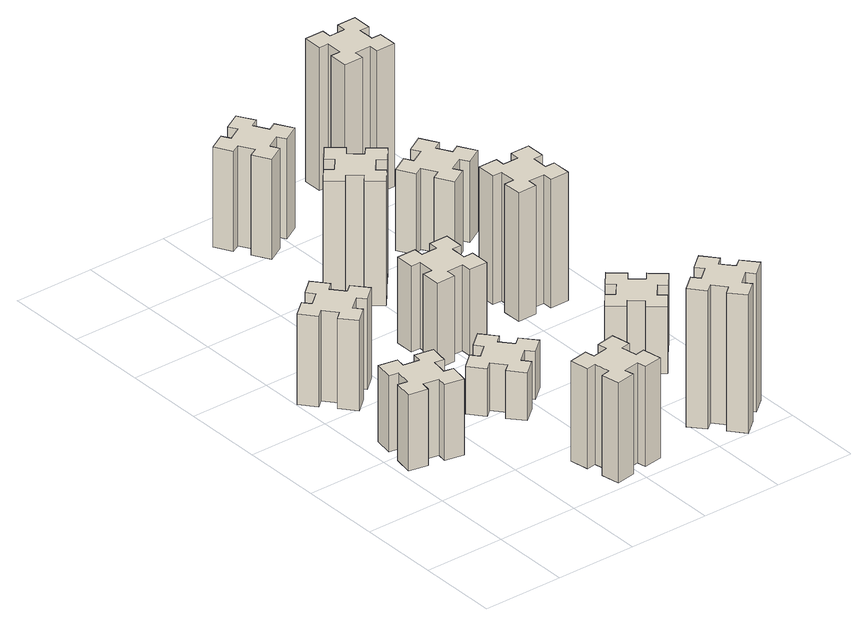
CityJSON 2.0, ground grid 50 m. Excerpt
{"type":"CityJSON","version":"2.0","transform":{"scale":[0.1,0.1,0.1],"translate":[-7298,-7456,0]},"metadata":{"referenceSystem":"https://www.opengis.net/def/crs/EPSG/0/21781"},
"CityObjects":{
"building1":{"type":"Building","attributes":{"class":"1000","function":"1000","usage":"1000","yearOfConstruction":2016,"roofType":"1000","measuredHeight":48,"storeysAboveGround":30,"storeysBelowGround":0},"geometry":[{"type":"Solid","lod":"1","boundaries":[[[[0,1,2,3,4,5,6,7,8,9,10,11,12,13,14,15,16,17,18,19]],[[17,16,20,21]],[[16,15,22,20]],[[15,14,23,22]],[[14,13,24,23]],[[13,12,25,24]],[[12,11,26,25]],[[11,10,27,26]],[[10,9,28,27]],[[9,8,29,28]],[[8,7,30,29]],[[7,6,31,30]],[[6,5,32,31]],[[5,4,33,32]],[[4,3,34,33]],[[3,2,35,34]],[[2,1,36,35]],[[1,0,37,36]],[[0,19,38,37]],[[19,18,39,38]],[[18,17,21,39]],[[24,25,26,27,28,29,30,31,32,33,34,35,36,37,38,39,21,20,22,23]]]]}]},
"building2":{"type":"Building","attributes":{"class":"1000","function":"1000","usage":"1000","yearOfConstruction":2016,"roofType":"1000","measuredHeight":57,"storeysAboveGround":30,"storeysBelowGround":0},"geometry":[{"type":"Solid","lod":"1","boundaries":[[[[40,41,42,43,44,45,46,47,48,49,50,51,52,53,54,55,56,57,58,59]],[[57,56,60,61]],[[56,55,62,60]],[[55,54,63,62]],[[54,53,64,63]],[[53,52,65,64]],[[52,51,66,65]],[[51,50,67,66]],[[50,49,68,67]],[[49,48,69,68]],[[48,47,70,69]],[[47,46,71,70]],[[46,45,72,71]],[[45,44,73,72]],[[44,43,74,73]],[[43,42,75,74]],[[42,41,76,75]],[[41,40,77,76]],[[40,59,78,77]],[[59,58,79,78]],[[58,57,61,79]],[[64,65,66,67,68,69,70,71,72,73,74,75,76,77,78,79,61,60,62,63]]]]}]},
"building3":{"type":"Building","attributes":{"class":"1000","function":"1000","usage":"1000","yearOfConstruction":2016,"roofType":"1000","measuredHeight":63,"storeysAboveGround":30,"storeysBelowGround":0},"geometry":[{"type":"Solid","lod":"1","boundaries":[[[[80,81,82,83,84,85,86,87,88,89,90,91,92,93,94,95,96,97,98,99]],[[97,96,100,101]],[[96,95,102,100]],[[95,94,103,102]],[[94,93,104,103]],[[93,92,105,104]],[[92,91,106,105]],[[91,90,107,106]],[[90,89,108,107]],[[89,88,109,108]],[[88,87,110,109]],[[87,86,111,110]],[[86,85,112,111]],[[85,84,113,112]],[[84,83,114,113]],[[83,82,115,114]],[[82,81,116,115]],[[81,80,117,116]],[[80,99,118,117]],[[99,98,119,118]],[[98,97,101,119]],[[104,105,106,107,108,109,110,111,112,113,114,115,116,117,118,119,101,100,102,103]]]]}]},
"building4":{"type":"Building","attributes":{"class":"1000","function":"1000","usage":"1000","yearOfConstruction":2016,"roofType":"1000","measuredHeight":30,"storeysAboveGround":30,"storeysBelowGround":0},"geometry":[{"type":"Solid","lod":"1","boundaries":[[[[120,121,122,123,124,125,126,127,128,129,130,131,132,133,134,135,136,137,138,139]],[[137,136,140,141]],[[136,135,142,140]],[[135,134,143,142]],[[134,133,144,143]],[[133,132,145,144]],[[132,131,146,145]],[[131,130,147,146]],[[130,129,148,147]],[[129,128,149,148]],[[128,127,150,149]],[[127,126,151,150]],[[126,125,152,151]],[[125,124,153,152]],[[124,123,154,153]],[[123,122,155,154]],[[122,121,156,155]],[[121,120,157,156]],[[120,139,158,157]],[[139,138,159,158]],[[138,137,141,159]],[[144,145,146,147,148,149,150,151,152,153,154,155,156,157,158,159,141,140,142,143]]]]}]},
"building5":{"type":"Building","attributes":{"class":"1000","function":"1000","usage":"1000","yearOfConstruction":2016,"roofType":"1000","measuredHeight":54,"storeysAboveGround":30,"storeysBelowGround":0},"geometry":[{"type":"Solid","lod":"1","boundaries":[[[[160,161,162,163,164,165,166,167,168,169,170,171,172,173,174,175,176,177,178,179]],[[177,176,180,181]],[[176,175,182,180]],[[175,174,183,182]],[[174,173,184,183]],[[173,172,185,184]],[[172,171,186,185]],[[171,170,187,186]],[[170,169,188,187]],[[169,168,189,188]],[[168,167,190,189]],[[167,166,191,190]],[[166,165,192,191]],[[165,164,193,192]],[[164,163,194,193]],[[163,162,195,194]],[[162,161,196,195]],[[161,160,197,196]],[[160,179,198,197]],[[179,178,199,198]],[[178,177,181,199]],[[184,185,186,187,188,189,190,191,192,193,194,195,196,197,198,199,181,180,182,183]]]]}]},
"building6":{"type":"Building","attributes":{"class":"1000","function":"1000","usage":"1000","yearOfConstruction":2016,"roofType":"1000","measuredHeight":78,"storeysAboveGround":30,"storeysBelowGround":0},"geometry":[{"type":"Solid","lod":"1","boundaries":[[[[200,201,202,203,204,205,206,207,208,209,210,211,212,213,214,215,216,217,218,219]],[[217,216,220,221]],[[216,215,222,220]],[[215,214,223,222]],[[214,213,224,223]],[[213,212,225,224]],[[212,211,226,225]],[[211,210,227,226]],[[210,209,228,227]],[[209,208,229,228]],[[208,207,230,229]],[[207,206,231,230]],[[206,205,232,231]],[[205,204,233,232]],[[204,203,234,233]],[[203,202,235,234]],[[202,201,236,235]],[[201,200,237,236]],[[200,219,238,237]],[[219,218,239,238]],[[218,217,221,239]],[[224,225,226,227,228,229,230,231,232,233,234,235,236,237,238,239,221,220,222,223]]]]}]},
"building7":{"type":"Building","attributes":{"class":"1000","function":"1000","usage":"1000","yearOfConstruction":2016,"roofType":"1000","measuredHeight":87,"storeysAboveGround":30,"storeysBelowGround":0},"geometry":[{"type":"Solid","lod":"1","boundaries":[[[[240,241,242,243,244,245,246,247,248,249,250,251,252,253,254,255,256,257,258,259]],[[257,256,260,261]],[[256,255,262,260]],[[255,254,263,262]],[[254,253,264,263]],[[253,252,265,264]],[[252,251,266,265]],[[251,250,267,266]],[[250,249,268,267]],[[249,248,269,268]],[[248,247,270,269]],[[247,246,271,270]],[[246,245,272,271]],[[245,244,273,272]],[[244,243,274,273]],[[243,242,275,274]],[[242,241,276,275]],[[241,240,277,276]],[[240,259,278,277]],[[259,258,279,278]],[[258,257,261,279]],[[264,265,266,267,268,269,270,271,272,273,274,275,276,277,278,279,261,260,262,263]]]]}]},
"building8":{"type":"Building","attributes":{"class":"1000","function":"1000","usage":"1000","yearOfConstruction":2016,"roofType":"1000","measuredHeight":63,"storeysAboveGround":30,"storeysBelowGround":0},"geometry":[{"type":"Solid","lod":"1","boundaries":[[[[280,281,282,283,284,285,286,287,288,289,290,291,292,293,294,295,296,297,298,299]],[[297,296,300,301]],[[296,295,302,300]],[[295,294,303,302]],[[294,293,304,303]],[[293,292,305,304]],[[292,291,306,305]],[[291,290,307,306]],[[290,289,308,307]],[[289,288,309,308]],[[288,287,310,309]],[[287,286,311,310]],[[286,285,312,311]],[[285,284,313,312]],[[284,283,314,313]],[[283,282,315,314]],[[282,281,316,315]],[[281,280,317,316]],[[280,299,318,317]],[[299,298,319,318]],[[298,297,301,319]],[[304,305,306,307,308,309,310,311,312,313,314,315,316,317,318,319,301,300,302,303]]]]}]},
"building9":{"type":"Building","attributes":{"class":"1000","function":"1000","usage":"1000","yearOfConstruction":2016,"roofType":"1000","measuredHeight":42,"storeysAboveGround":30,"storeysBelowGround":0},"geometry":[{"type":"Solid","lod":"1","boundaries":[[[[320,321,322,323,324,325,326,327,328,329,330,331,332,333,334,335,336,337,338,339]],[[337,336,340,341]],[[336,335,342,340]],[[335,334,343,342]],[[334,333,344,343]],[[333,332,345,344]],[[332,331,346,345]],[[331,330,347,346]],[[330,329,348,347]],[[329,328,349,348]],[[328,327,350,349]],[[327,326,351,350]],[[326,325,352,351]],[[325,324,353,352]],[[324,323,354,353]],[[323,322,355,354]],[[322,321,356,355]],[[321,320,357,356]],[[320,339,358,357]],[[339,338,359,358]],[[338,337,341,359]],[[344,345,346,347,348,349,350,351,352,353,354,355,356,357,358,359,341,340,342,343]]]]}]},
"building10":{"type":"Building","attributes":{"class":"1000","function":"1000","usage":"1000","yearOfConstruction":2016,"roofType":"1000","measuredHeight":81,"storeysAboveGround":30,"storeysBelowGround":0},"geometry":[{"type":"Solid","lod":"1","boundaries":[[[[360,361,362,363,364,365,366,367,368,369,370,371,372,373,374,375,376,377,378,379]],[[377,376,380,381]],[[376,375,382,380]],[[375,374,383,382]],[[374,373,384,383]],[[373,372,385,384]],[[372,371,386,385]],[[371,370,387,386]],[[370,369,388,387]],[[369,368,389,388]],[[368,367,390,389]],[[367,366,391,390]],[[366,365,392,391]],[[365,364,393,392]],[[364,363,394,393]],[[363,362,395,394]],[[362,361,396,395]],[[361,360,397,396]],[[360,379,398,397]],[[379,378,399,398]],[[378,377,381,399]],[[384,385,386,387,388,389,390,391,392,393,394,395,396,397,398,399,381,380,382,383]]]]}]},
"building11":{"type":"Building","attributes":{"class":"1000","function":"1000","usage":"1000","yearOfConstruction":2016,"roofType":"1000","measuredHeight":51,"storeysAboveGround":30,"storeysBelowGround":0},"geometry":[{"type":"Solid","lod":"1","boundaries":[[[[400,401,402,403,404,405,406,407,408,409,410,411,412,413,414,415,416,417,418,419]],[[417,416,420,421]],[[416,415,422,420]],[[415,414,423,422]],[[414,413,424,423]],[[413,412,425,424]],[[412,411,426,425]],[[411,410,427,426]],[[410,409,428,427]],[[409,408,429,428]],[[408,407,430,429]],[[407,406,431,430]],[[406,405,432,431]],[[405,404,433,432]],[[404,403,434,433]],[[403,402,435,434]],[[402,401,436,435]],[[401,400,437,436]],[[400,419,438,437]],[[419,418,439,438]],[[418,417,421,439]],[[424,425,426,427,428,429,430,431,432,433,434,435,436,437,438,439,421,420,422,423]]]]}]},
"building12":{"type":"Building","attributes":{"class":"1000","function":"1000","usage":"1000","yearOfConstruction":2016,"roofType":"1000","measuredHeight":90,"storeysAboveGround":30,"storeysBelowGround":0},"geometry":[{"type":"Solid","lod":"1","boundaries":[[[[440,441,442,443,444,445,446,447,448,449,450,451,452,453,454,455,456,457,458,459]],[[457,456,460,461]],[[456,455,462,460]],[[455,454,463,462]],[[454,453,464,463]],[[453,452,465,464]],[[452,451,466,465]],[[451,450,467,466]],[[450,449,468,467]],[[449,448,469,468]],[[448,447,470,469]],[[447,446,471,470]],[[446,445,472,471]],[[445,444,473,472]],[[444,443,474,473]],[[443,442,475,474]],[[442,441,476,475]],[[441,440,477,476]],[[440,459,478,477]],[[459,458,479,478]],[[458,457,461,479]],[[464,465,466,467,468,469,470,471,472,473,474,475,476,477,478,479,461,460,462,463]]]]}]}
},
"vertices":[
[345,917,0],[362,1015,0],[421,1005,0],[442,1123,0],[324,1144,0],[314,1085,0],[215,1102,0],[226,1161,0],[107,1182,0],[87,1064,0],[146,1054,0],[128,955,0],[69,966,0],[48,847,0],[167,827,0],[177,886,0],[275,868,0],[265,809,0],[383,788,0],[404,907,0],[275,868,480],[265,809,480],[177,886,480],[167,827,480],[48,847,480],[69,966,480],[128,955,480],[146,1054,480],[87,1064,480],[107,1182,480],[226,1161,480],[215,1102,480],[314,1085,480],[324,1144,480],[442,1123,480],[421,1005,480],[362,1015,480],[345,917,480],[404,907,480],[383,788,480],
[129,1693,0],[193,1616,0],[147,1578,0],[224,1486,0],[316,1563,0],[278,1609,0],[354,1673,0],[393,1627,0],[485,1704,0],[408,1796,0],[362,1758,0],[297,1834,0],[343,1873,0],[266,1965,0],[174,1888,0],[213,1842,0],[136,1777,0],[98,1823,0],[6,1746,0],[83,1654,0],[136,1777,570],[98,1823,570],[213,1842,570],[174,1888,570],[266,1965,570],[343,1873,570],[297,1834,570],[362,1758,570],[408,1796,570],[485,1704,570],[393,1627,570],[354,1673,570],[278,1609,570],[316,1563,570],[224,1486,570],[147,1578,570],[193,1616,570],[129,1693,570],[83,1654,570],[6,1746,570],
[955,128,0],[1054,146,0],[1064,87,0],[1182,107,0],[1161,226,0],[1102,215,0],[1085,314,0],[1144,324,0],[1123,442,0],[1005,421,0],[1015,362,0],[917,345,0],[907,404,0],[788,383,0],[809,265,0],[868,275,0],[886,177,0],[827,167,0],[847,48,0],[966,69,0],[886,177,630],[827,167,630],[868,275,630],[809,265,630],[788,383,630],[907,404,630],[917,345,630],[1015,362,630],[1005,421,630],[1123,442,630],[1144,324,630],[1085,314,630],[1102,215,630],[1161,226,630],[1182,107,630],[1064,87,630],[1054,146,630],[955,128,630],[966,69,630],[847,48,630],
[918,969,0],[994,1033,0],[1033,987,0],[1125,1064,0],[1048,1156,0],[1002,1118,0],[937,1194,0],[983,1233,0],[906,1325,0],[814,1248,0],[853,1202,0],[776,1137,0],[738,1183,0],[646,1106,0],[723,1014,0],[769,1053,0],[833,976,0],[787,938,0],[864,846,0],[956,923,0],[833,976,300],[787,938,300],[769,1053,300],[723,1014,300],[646,1106,300],[738,1183,300],[776,1137,300],[853,1202,300],[814,1248,300],[906,1325,300],[983,1233,300],[937,1194,300],[1002,1118,300],[1048,1156,300],[1125,1064,300],[1033,987,300],[994,1033,300],[918,969,300],[956,923,300],[864,846,300],
[1095,1675,0],[1095,1775,0],[1155,1775,0],[1155,1895,0],[1035,1895,0],[1035,1835,0],[935,1835,0],[935,1895,0],[815,1895,0],[815,1775,0],[875,1775,0],[875,1675,0],[815,1675,0],[815,1555,0],[935,1555,0],[935,1615,0],[1035,1615,0],[1035,1555,0],[1155,1555,0],[1155,1675,0],[1035,1615,540],[1035,1555,540],[935,1615,540],[935,1555,540],[815,1555,540],[815,1675,540],[875,1675,540],[875,1775,540],[815,1775,540],[815,1895,540],[935,1895,540],[935,1835,540],[1035,1835,540],[1035,1895,540],[1155,1895,540],[1155,1775,540],[1095,1775,540],[1095,1675,540],[1155,1675,540],[1155,1555,540],
[1094,2517,0],[1018,2582,0],[1056,2628,0],[964,2705,0],[887,2613,0],[933,2574,0],[869,2498,0],[823,2536,0],[746,2444,0],[838,2367,0],[876,2413,0],[953,2349,0],[914,2303,0],[1006,2226,0],[1083,2318,0],[1037,2356,0],[1102,2433,0],[1148,2394,0],[1225,2486,0],[1133,2563,0],[1102,2433,780],[1148,2394,780],[1037,2356,780],[1083,2318,780],[1006,2226,780],[914,2303,780],[953,2349,780],[876,2413,780],[838,2367,780],[746,2444,780],[823,2536,780],[869,2498,780],[933,2574,780],[887,2613,780],[964,2705,780],[1056,2628,780],[1018,2582,780],[1094,2517,780],[1133,2563,780],[1225,2486,780],
[1758,129,0],[1834,193,0],[1873,147,0],[1965,224,0],[1888,316,0],[1842,278,0],[1777,354,0],[1823,393,0],[1746,485,0],[1654,408,0],[1693,362,0],[1616,297,0],[1578,343,0],[1486,266,0],[1563,174,0],[1609,213,0],[1673,136,0],[1627,98,0],[1704,6,0],[1796,83,0],[1673,136,870],[1627,98,870],[1609,213,870],[1563,174,870],[1486,266,870],[1578,343,870],[1616,297,870],[1693,362,870],[1654,408,870],[1746,485,870],[1823,393,870],[1777,354,870],[1842,278,870],[1888,316,870],[1965,224,870],[1873,147,870],[1834,193,870],[1758,129,870],[1796,83,870],[1704,6,870],
[1006,3217,0],[956,3304,0],[1008,3334,0],[948,3438,0],[844,3378,0],[874,3326,0],[787,3276,0],[757,3328,0],[653,3268,0],[713,3164,0],[765,3194,0],[815,3107,0],[763,3077,0],[823,2973,0],[927,3033,0],[897,3085,0],[984,3135,0],[1014,3083,0],[1118,3143,0],[1058,3247,0],[984,3135,630],[1014,3083,630],[897,3085,630],[927,3033,630],[823,2973,630],[763,3077,630],[815,3107,630],[765,3194,630],[713,3164,630],[653,3268,630],[757,3328,630],[787,3276,630],[874,3326,630],[844,3378,630],[948,3438,630],[1008,3334,630],[956,3304,630],[1006,3217,630],[1058,3247,630],[1118,3143,630],
[1777,876,0],[1842,953,0],[1888,914,0],[1965,1006,0],[1873,1083,0],[1834,1037,0],[1758,1102,0],[1796,1148,0],[1704,1225,0],[1627,1133,0],[1673,1094,0],[1609,1018,0],[1563,1056,0],[1486,964,0],[1578,887,0],[1616,933,0],[1693,869,0],[1654,823,0],[1746,746,0],[1823,838,0],[1693,869,420],[1654,823,420],[1616,933,420],[1578,887,420],[1486,964,420],[1563,1056,420],[1609,1018,420],[1673,1094,420],[1627,1133,420],[1704,1225,420],[1796,1148,420],[1758,1102,420],[1834,1037,420],[1873,1083,420],[1965,1006,420],[1888,914,420],[1842,953,420],[1777,876,420],[1823,838,420],[1746,746,420],
[1515,1875,0],[1515,1775,0],[1455,1775,0],[1455,1655,0],[1575,1655,0],[1575,1715,0],[1675,1715,0],[1675,1655,0],[1795,1655,0],[1795,1775,0],[1735,1775,0],[1735,1875,0],[1795,1875,0],[1795,1995,0],[1675,1995,0],[1675,1935,0],[1575,1935,0],[1575,1995,0],[1455,1995,0],[1455,1875,0],[1575,1935,810],[1575,1995,810],[1675,1935,810],[1675,1995,810],[1795,1995,810],[1795,1875,810],[1735,1875,810],[1735,1775,810],[1795,1775,810],[1795,1655,810],[1675,1655,810],[1675,1715,810],[1575,1715,810],[1575,1655,810],[1455,1655,810],[1455,1775,810],[1515,1775,810],[1515,1875,810],[1455,1875,810],[1455,1995,810],
[1746,2577,0],[1696,2664,0],[1748,2694,0],[1688,2798,0],[1584,2738,0],[1614,2686,0],[1527,2636,0],[1497,2688,0],[1393,2628,0],[1453,2524,0],[1505,2554,0],[1555,2467,0],[1503,2437,0],[1563,2333,0],[1667,2393,0],[1637,2445,0],[1724,2495,0],[1754,2443,0],[1858,2503,0],[1798,2607,0],[1724,2495,510],[1754,2443,510],[1637,2445,510],[1667,2393,510],[1563,2333,510],[1503,2437,510],[1555,2467,510],[1505,2554,510],[1453,2524,510],[1393,2628,510],[1497,2688,510],[1527,2636,510],[1614,2686,510],[1584,2738,510],[1688,2798,510],[1748,2694,510],[1696,2664,510],[1746,2577,510],[1798,2607,510],[1858,2503,510],
[1575,3195,0],[1675,3195,0],[1675,3135,0],[1795,3135,0],[1795,3255,0],[1735,3255,0],[1735,3355,0],[1795,3355,0],[1795,3475,0],[1675,3475,0],[1675,3415,0],[1575,3415,0],[1575,3475,0],[1455,3475,0],[1455,3355,0],[1515,3355,0],[1515,3255,0],[1455,3255,0],[1455,3135,0],[1575,3135,0],[1515,3255,900],[1455,3255,900],[1515,3355,900],[1455,3355,900],[1455,3475,900],[1575,3475,900],[1575,3415,900],[1675,3415,900],[1675,3475,900],[1795,3475,900],[1795,3355,900],[1735,3355,900],[1735,3255,900],[1795,3255,900],[1795,3135,900],[1675,3135,900],[1675,3195,900],[1575,3195,900],[1575,3135,900],[1455,3135,900]
]}
